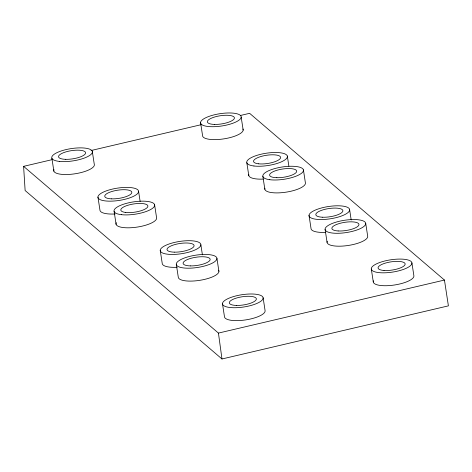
<?xml version="1.0" encoding="UTF-8"?>
<svg xmlns="http://www.w3.org/2000/svg" width="472" height="472" viewBox="0 0 472 472"><rect width="100%" height="100%" fill="white"/><g stroke="black" fill="none" stroke-linecap="round" stroke-linejoin="round"><path stroke-width="0.71" d="M240.289 115.51L249.611 113.321L444.453 280.061L448.4 305.862L221.976 358.98L25.128 190.523L23.6 166.35L52.298 159.613M91.043 150.527L201.544 124.602M23.6 166.35L218.436 333.084L444.453 280.061M411.914 262.892A20.538 6.207 -8.7 0 1 382.149 272.822A20.538 6.207 -8.7 0 1 380.768 262.149A20.538 6.207 -8.7 0 1 411.914 262.892L413.891 275.79A20.538 6.207 -8.7 0 1 392.61 285.259A20.538 6.207 -8.7 0 1 373.452 280.799M365.717 223.356A20.538 6.207 -8.7 0 1 335.952 233.286A20.538 6.207 -8.7 0 1 334.571 222.613A20.538 6.207 -8.7 0 1 365.717 223.356L367.694 236.254A20.538 6.207 -8.7 0 1 346.407 245.723A20.538 6.207 -8.7 0 1 327.249 241.263M371.305 269.016L373.281 281.92M349.663 209.934A20.538 6.207 -8.7 0 1 318.936 219.498A20.538 6.207 -8.7 0 1 319.432 208.565A20.538 6.207 -8.7 0 1 349.663 209.934L351.197 219.97M325.108 229.48L327.078 242.384M303.419 169.885L305.39 182.782A20.538 6.207 -8.7 0 1 284.758 192.352A20.538 6.207 -8.7 0 1 264.91 188.175M309.024 215.397L310.995 228.295A20.538 6.207 -8.7 0 0 325.78 232.371M287.33 156.049L288.864 166.085M262.875 176.38L264.845 189.278M241.192 117.18A20.538 6.207 -8.7 0 1 210.288 126.667A20.538 6.207 -8.7 0 1 211.149 115.681A20.538 6.207 -8.7 0 1 241.192 117.18L243.168 130.077M246.821 162.704L248.797 175.608M263.122 297.797A20.538 6.207 -8.7 0 1 233.357 307.726A20.538 6.207 -8.7 0 1 231.976 297.059A20.538 6.207 -8.7 0 1 263.122 297.797L265.099 310.7A20.538 6.207 -8.7 0 1 245.587 319.922A20.538 6.207 -8.7 0 1 224.489 316.824L222.513 303.927M200.559 122.508L202.535 135.405A20.538 6.207 -8.7 0 0 224.129 138.827A20.538 6.207 -8.7 0 0 242.944 129.015M216.943 258.432A20.538 6.207 -8.7 0 1 186.676 268.179A20.538 6.207 -8.7 0 1 186.239 257.37A20.538 6.207 -8.7 0 1 216.943 258.432L218.914 271.329M200.871 244.797A20.538 6.207 -8.7 0 1 170.274 254.414A20.538 6.207 -8.7 0 1 170.504 243.517A20.538 6.207 -8.7 0 1 200.871 244.797L202.405 254.827M176.298 264.226L178.274 277.123A20.538 6.207 -8.7 0 0 200.618 280.191A20.538 6.207 -8.7 0 0 218.56 270.291M154.58 204.63L156.551 217.527A20.538 6.207 -8.7 0 1 135.623 227.309A20.538 6.207 -8.7 0 1 116.283 222.684M160.232 250.355L162.203 263.252A20.538 6.207 -8.7 0 0 177.136 267.27M138.603 191.431A20.538 6.207 -8.7 0 1 108.23 201.137A20.538 6.207 -8.7 0 1 108.017 190.293A20.538 6.207 -8.7 0 1 138.603 191.431L140.137 201.461M114.124 211.45L116.1 224.347M92.276 151.235L94.247 164.132A20.538 6.207 -8.7 0 1 73.721 173.973A20.538 6.207 -8.7 0 1 53.956 169.519M97.964 197.143L99.934 210.046A20.538 6.207 -8.7 0 0 115.115 213.969M51.896 158.267L53.867 171.171M218.436 333.084L221.976 358.98M263.211 179.1A20.538 6.207 -8.7 0 1 248.815 174.51M174.245 252.154A13.688 4.142 -8.7 0 0 194.086 245.534A13.688 4.142 -8.7 0 0 173.324 245.039A13.688 4.142 -8.7 0 0 174.245 252.154M190.31 265.901A13.688 4.142 -8.7 0 0 210.158 259.281A13.688 4.142 -8.7 0 0 189.39 258.792A13.688 4.142 -8.7 0 0 190.31 265.901M236.513 305.437A13.688 4.142 -8.7 0 0 256.355 298.817A13.688 4.142 -8.7 0 0 235.587 298.328A13.688 4.142 -8.7 0 0 236.513 305.437M338.176 230.961A13.688 4.142 -8.7 0 0 358.95 224.707A13.688 4.142 -8.7 0 0 339.114 223.586A13.688 4.142 -8.7 0 0 338.176 230.961M322.246 217.214A13.688 4.142 -8.7 0 0 342.884 210.907A13.688 4.142 -8.7 0 0 322.901 209.881A13.688 4.142 -8.7 0 0 322.246 217.214M276.834 177.708A13.688 4.142 -8.7 0 0 296.681 171.088A13.688 4.142 -8.7 0 0 275.913 170.593A13.688 4.142 -8.7 0 0 276.834 177.708M125.741 212.465A13.688 4.142 -8.7 0 0 147.712 206.872A13.688 4.142 -8.7 0 0 129.599 204.777A13.688 4.142 -8.7 0 0 125.741 212.465M111.581 198.854A13.688 4.142 -8.7 0 0 131.83 192.381A13.688 4.142 -8.7 0 0 111.439 191.626A13.688 4.142 -8.7 0 0 111.581 198.854M65.773 159.329A13.688 4.142 -8.7 0 0 85.621 152.71A13.688 4.142 -8.7 0 0 64.853 152.214A13.688 4.142 -8.7 0 0 65.773 159.329M214.571 124.419A13.688 4.142 -8.7 0 0 234.413 117.799A13.688 4.142 -8.7 0 0 213.645 117.31A13.688 4.142 -8.7 0 0 214.571 124.419M258.538 163.813A13.688 4.142 -8.7 0 0 280.457 158.185A13.688 4.142 -8.7 0 0 262.237 156.143A13.688 4.142 -8.7 0 0 258.538 163.813M59.448 161.418A20.538 6.207 -8.7 0 0 92.188 152.887A20.538 6.207 -8.7 0 0 64.617 149.948A20.538 6.207 -8.7 0 0 59.448 161.418M253.936 165.991A20.538 6.207 -8.7 0 0 287.07 157.725A20.538 6.207 -8.7 0 0 260.214 154.427A20.538 6.207 -8.7 0 0 253.936 165.991M121.434 214.677A20.538 6.207 -8.7 0 0 154.397 206.293A20.538 6.207 -8.7 0 0 127.228 203.149A20.538 6.207 -8.7 0 0 121.434 214.677M269.807 179.714A20.538 6.207 -8.7 0 0 303.089 171.56A20.538 6.207 -8.7 0 0 276.533 168.115A20.538 6.207 -8.7 0 0 269.807 179.714M384.019 270.474A13.688 4.142 -8.7 0 0 405.123 264.379A13.688 4.142 -8.7 0 0 385.689 263.01A13.688 4.142 -8.7 0 0 384.019 270.474"/></g></svg>
